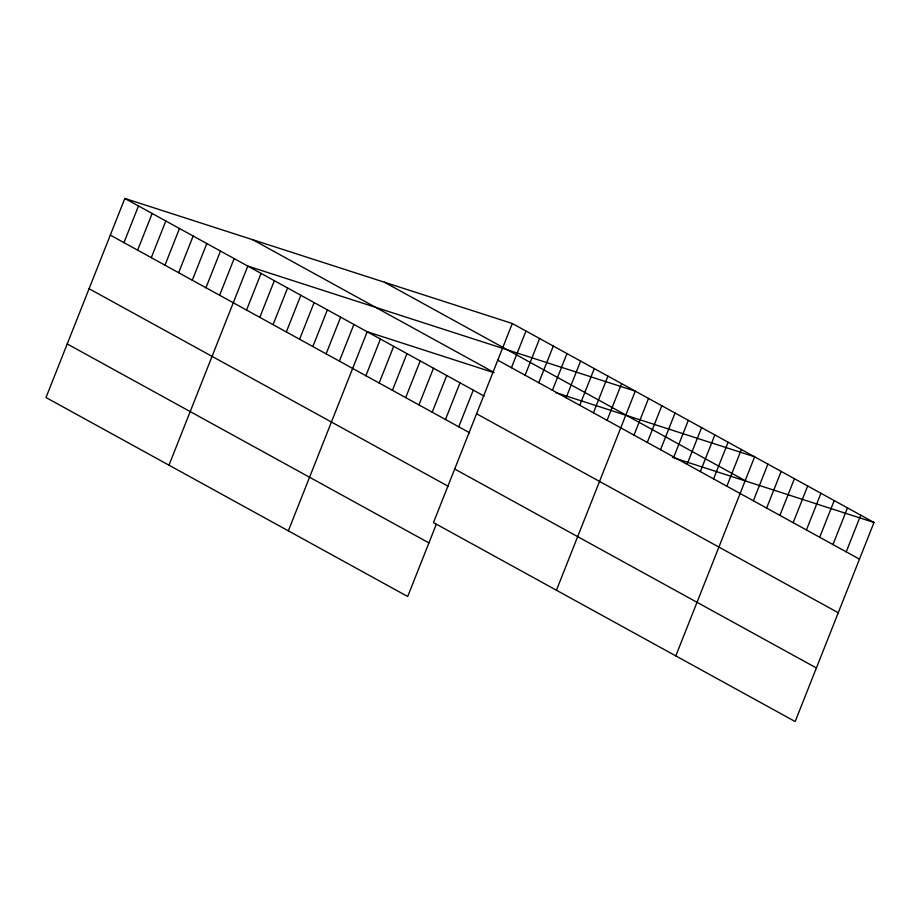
<?xml version="1.0" encoding="UTF-8"?>
<svg xmlns="http://www.w3.org/2000/svg" width="920" height="920" viewBox="0 0 920 920"><rect width="100%" height="100%" fill="white"/><g stroke="black" fill="none" stroke-linecap="round" stroke-linejoin="round"><path stroke-width="1.38" d="M512.302 323.495L433.469 522.594L795.168 721.556L874 522.468L512.302 323.495L124.832 198.444L46 397.532L407.698 596.505L436.206 524.503M123.97 242.638L138.494 205.953M137.632 250.148L152.156 213.474M151.294 257.669L165.818 220.984M164.956 265.19L179.48 228.505M178.63 272.7L193.154 236.026M192.291 280.22L206.816 243.535M205.953 287.741L220.478 251.056M219.615 295.251L234.14 258.577M168.981 465.186L247.802 266.087L635.283 391.149L556.45 590.237M246.548 310.063L261.073 273.389M259.808 317.365L274.332 280.68M273.067 324.656L287.592 287.971M286.327 331.947L300.851 295.274M299.598 339.25L314.122 302.565M312.858 346.541L327.382 309.867M326.117 353.843L340.641 317.159M339.376 361.134L353.901 324.449M288.339 530.84L367.172 331.752L493.706 372.588M365.907 375.728L380.431 339.043M379.166 383.019L393.691 346.334M392.426 390.322L406.95 353.636M405.697 397.612L420.221 360.928M418.956 404.903L433.481 368.23M432.216 412.206L446.74 375.521M445.475 419.497L460 382.812M458.746 426.799L473.271 390.114M511.44 367.69L525.964 331.016M525.101 375.21L539.626 338.525M538.764 382.731L553.288 346.046M552.437 390.241L566.962 353.567M566.099 397.762L580.623 361.077M579.761 405.272L594.285 368.598M593.423 412.792L607.947 376.107M607.085 420.313L621.609 383.628M634.018 435.125L648.543 398.44M647.278 442.416L661.802 405.731M660.537 449.707L675.061 413.034M673.808 457.01L688.332 420.325M687.067 464.301L701.592 427.627M700.327 471.603L714.851 434.918M713.586 478.894L728.111 442.209M726.857 486.185L741.382 449.512M675.809 655.903L754.641 456.803L555.737 392.61M753.376 500.779L767.901 464.105M766.636 508.081L781.16 471.397M779.907 515.372L794.431 478.687M793.166 522.663L807.691 485.99M806.426 529.966L820.95 493.281M819.685 537.257L834.21 500.583M832.956 544.559L847.481 507.874M846.216 551.851L860.74 515.165M672.52 457.435L874 522.468M384.433 282.221L746.131 481.194M497.777 360.18L859.475 559.141M252.689 239.706L493.822 372.358M124.832 198.444L484.115 396.083M476.56 413.77L838.258 612.743M110.308 235.117L469.591 432.768M454.687 468.993L816.396 667.966M89.079 288.719L448.373 486.358M67.218 343.942L428.916 542.903"/></g></svg>
